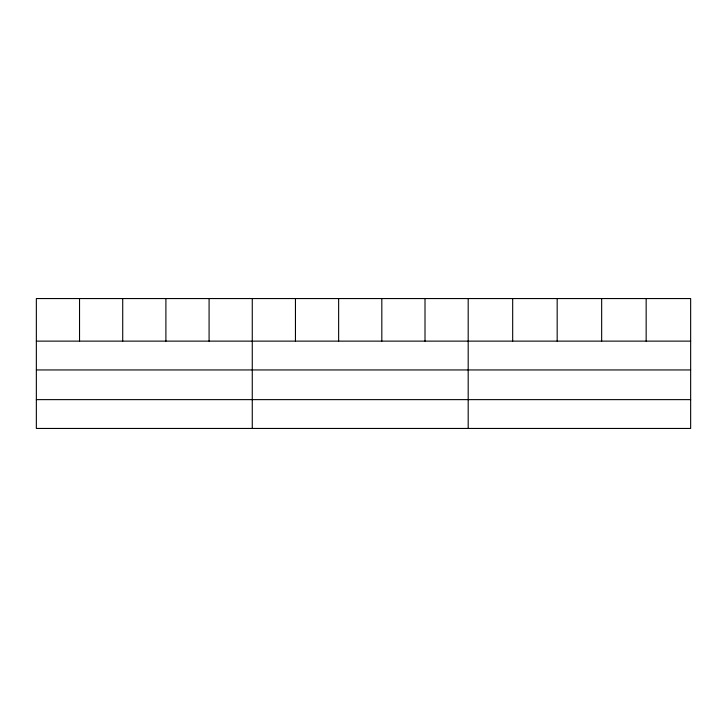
<?xml version="1.0" encoding="UTF-8"?>
<svg xmlns="http://www.w3.org/2000/svg" width="727" height="727" viewBox="0 0 727 727"><rect width="100%" height="100%" fill="white"/><g stroke="black" fill="none" stroke-linecap="round" stroke-linejoin="round"><path stroke-width="1.09" d="M690.65 369.943L690.65 298.552L36.35 298.552L36.35 428.448L690.65 428.448L690.65 369.943L36.35 369.943M36.35 341.127L690.65 341.127M36.35 399.632L690.65 399.632M646.158 298.552L646.158 341.127M601.665 298.552L601.665 341.127M557.173 298.552L557.173 341.127M512.68 298.552L512.68 341.127M468.188 298.552L468.188 428.448M425.004 298.552L425.004 341.127M381.82 298.552L381.82 341.127M338.637 298.552L338.637 341.127M295.453 298.552L295.453 341.127M252.269 298.552L252.269 428.448M209.085 298.552L209.085 341.127M165.901 298.552L165.901 341.127M122.718 298.552L122.718 341.127M79.534 298.552L79.534 341.127"/></g></svg>
